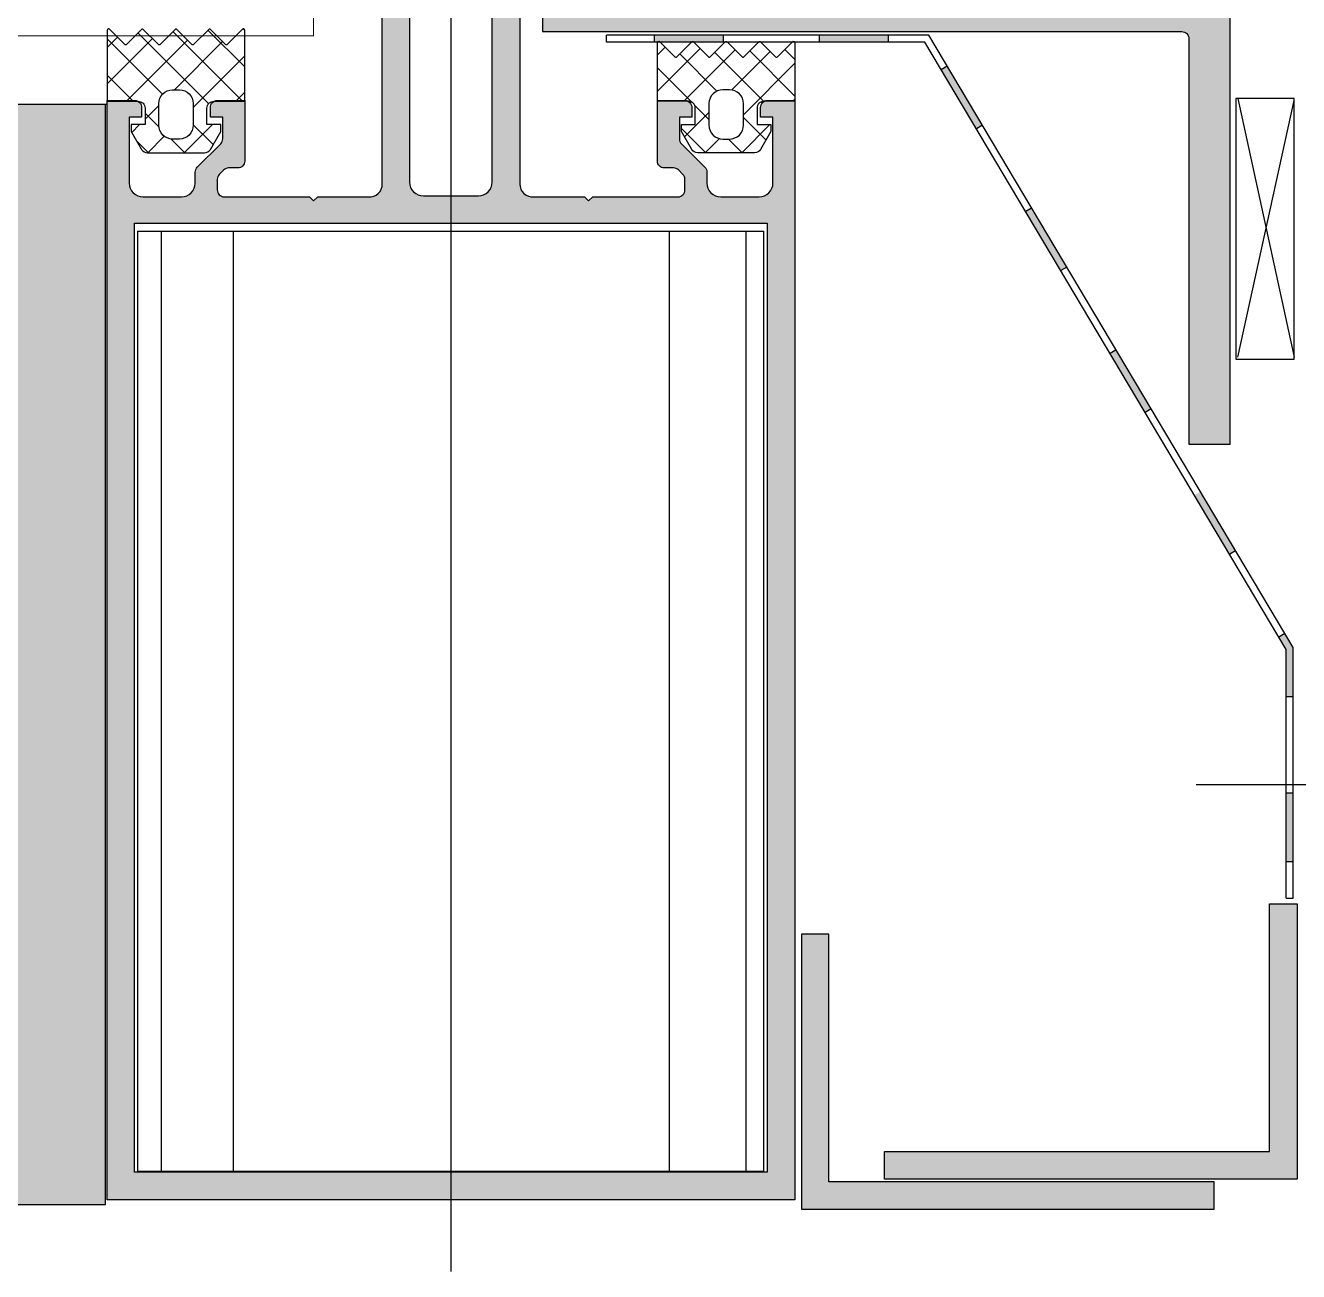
# Model space of a CAD drawing. Header units: millimetres. Extents: x 809 to 8159, y 33 to 4533.
# Drawn here: x 3907.51 to 3916.77, y 3466.57 to 3475.63 of the extents above; entities that cross this region are included whole.
import ezdxf

# ---------------------------------------------------------------- set-up
doc = ezdxf.new("R2010")
doc.units = ezdxf.units.MM
doc.linetypes.add('DASHDOT', pattern=[25.4, 12.7, -6.35, 0, -6.35])
for name, color, linetype in [('5', 11, 'Continuous'), ('EKSEN', 11, 'Continuous'), ('FITILLER', 240, 'Continuous'), ('GORUNUS-TARAMA', 11, 'Continuous')]:
    doc.layers.add(name, color=color, linetype=linetype)
doc.layers.add('cam', color=5, linetype='Continuous', lineweight=0)

# ---------------------------------------------------------------- blocks, each defined once
blk = doc.blocks.new('ajsdfxcvzx')
h = blk.add_hatch(color=256)
edge = h.paths.add_edge_path()
edge.add_line((35864.3129, -5116.2417), (35864.3129, -5116.3117))
edge.add_line((35864.3129, -5116.3117), (35864.2229, -5116.3117))
edge.add_line((35864.2229, -5116.3117), (35864.2229, -5116.7917))
edge.add_arc((35864.3229, -5116.7917), 0.1, -180, -90)
edge.add_line((35864.3229, -5116.8917), (35864.6029, -5116.8917))
edge.add_arc((35864.6029, -5116.7917), 0.1, -90, 0)
edge.add_line((35864.7029, -5116.7917), (35864.7029, -5116.7124))
edge.add_arc((35864.7529, -5116.7124), 0.05, 135, 180, ccw=False)
edge.add_line((35864.7175, -5116.6771), (35864.8882, -5116.5064))
edge.add_arc((35864.8529, -5116.471), 0.05, -45, 0)
edge.add_line((35864.9029, -5116.471), (35864.9029, -5116.3117))
edge.add_line((35864.9029, -5116.3117), (35864.8129, -5116.3117))
edge.add_line((35864.8129, -5116.3117), (35864.8129, -5116.2417))
edge.add_arc((35864.8629, -5116.2417), 0.05, -270, -180, ccw=False)
edge.add_line((35864.8629, -5116.1917), (35865.0629, -5116.1917))
edge.add_line((35865.0629, -5116.1917), (35865.0629, -5116.6317))
edge.add_arc((35865.0129, -5116.6317), 0.05, -90, 0, ccw=False)
edge.add_line((35865.0129, -5116.6817), (35864.9457, -5116.6817))
edge.add_arc((35864.9457, -5116.7317), 0.05, 90, 135)
edge.add_line((35864.9104, -5116.6964), (35864.8775, -5116.7292))
edge.add_arc((35864.9129, -5116.7646), 0.05, 135, 180)
edge.add_line((35864.8629, -5116.7646), (35864.8629, -5116.8417))
edge.add_arc((35864.9129, -5116.8417), 0.05, -180, -90)
edge.add_line((35864.9129, -5116.8917), (35865.1629, -5116.8917))
edge.add_line((35865.1629, -5116.8917), (35865.5329, -5116.8917))
edge.add_line((35865.5329, -5116.8917), (35865.5629, -5116.9217))
edge.add_line((35865.5629, -5116.9217), (35865.5929, -5116.8917))
edge.add_line((35865.5929, -5116.8917), (35865.9629, -5116.8917))
edge.add_arc((35865.971, -5116.8002), 0.0919, -95.07053, 0.95505)
edge.add_line((35866.0629, -5116.7987), (35866.0629, -5114.5217))
edge.add_arc((35866.0629, -5114.5017), 0.02, -90, 90)
edge.add_line((35866.0629, -5114.4817), (35866.0629, -5114.4617))
edge.add_arc((35866.0629, -5114.4417), 0.02, -90, 90)
edge.add_line((35866.0629, -5114.4217), (35866.0629, -5113.4917))
edge.add_line((35866.0629, -5113.4917), (35866.2029, -5113.4917))
edge.add_arc((35866.2029, -5113.5517), 0.06, 0, 90, ccw=False)
edge.add_line((35866.2629, -5113.5517), (35866.3329, -5113.5517))
edge.add_arc((35866.3329, -5113.5817), 0.03, 0, 90, ccw=False)
edge.add_line((35866.3629, -5113.5817), (35866.3629, -5113.6217))
edge.add_arc((35866.3329, -5113.6217), 0.03, -90, 0, ccw=False)
edge.add_line((35866.3329, -5113.6517), (35866.2629, -5113.6517))
edge.add_line((35866.2629, -5113.6517), (35866.2629, -5114.2917))
edge.add_line((35866.2629, -5114.2917), (35866.5129, -5114.2917))
edge.add_line((35866.5129, -5114.2917), (35866.5629, -5114.3417))
edge.add_line((35866.5629, -5114.3417), (35866.6129, -5114.2917))
edge.add_line((35866.6129, -5114.2917), (35866.8629, -5114.2917))
edge.add_line((35866.8629, -5114.2917), (35866.8629, -5113.6517))
edge.add_line((35866.8629, -5113.6517), (35866.7929, -5113.6517))
edge.add_arc((35866.7929, -5113.6217), 0.03, -180, -90, ccw=False)
edge.add_line((35866.7629, -5113.6217), (35866.7629, -5113.5817))
edge.add_arc((35866.7929, -5113.5817), 0.03, -270, -180, ccw=False)
edge.add_line((35866.7929, -5113.5517), (35866.8629, -5113.5517))
edge.add_arc((35866.9229, -5113.5517), 0.06, 90, 180, ccw=False)
edge.add_line((35866.9229, -5113.4917), (35867.0629, -5113.4917))
edge.add_line((35867.0629, -5113.4917), (35867.0629, -5114.4217))
edge.add_arc((35867.0629, -5114.4417), 0.02, 90, 270)
edge.add_line((35867.0629, -5114.4617), (35867.0629, -5114.4817))
edge.add_arc((35867.0629, -5114.5017), 0.02, 90, 270)
edge.add_line((35867.0629, -5114.5217), (35867.0629, -5116.7987))
edge.add_arc((35867.1548, -5116.8002), 0.0919, 179.04495, 275.07053)
edge.add_line((35867.1629, -5116.8917), (35867.5329, -5116.8917))
edge.add_line((35867.5329, -5116.8917), (35867.5629, -5116.9217))
edge.add_line((35867.5629, -5116.9217), (35867.5929, -5116.8917))
edge.add_line((35867.5929, -5116.8917), (35867.9629, -5116.8917))
edge.add_line((35867.9629, -5116.8917), (35868.2129, -5116.8917))
edge.add_arc((35868.2129, -5116.8417), 0.05, -90, 0)
edge.add_line((35868.2629, -5116.8417), (35868.2629, -5116.7646))
edge.add_arc((35868.2129, -5116.7646), 0.05, 0, 45)
edge.add_line((35868.2482, -5116.7292), (35868.2154, -5116.6964))
edge.add_arc((35868.18, -5116.7317), 0.05, 45, 90)
edge.add_line((35868.18, -5116.6817), (35868.1129, -5116.6817))
edge.add_arc((35868.1129, -5116.6317), 0.05, -180, -90, ccw=False)
edge.add_line((35868.0629, -5116.6317), (35868.0629, -5116.1917))
edge.add_line((35868.0629, -5116.1917), (35868.2629, -5116.1917))
edge.add_arc((35868.2629, -5116.2417), 0.05, 0, 90, ccw=False)
edge.add_line((35868.3129, -5116.2417), (35868.3129, -5116.3117))
edge.add_line((35868.3129, -5116.3117), (35868.2229, -5116.3117))
edge.add_line((35868.2229, -5116.3117), (35868.2229, -5116.471))
edge.add_arc((35868.2729, -5116.471), 0.05, 180, 225)
edge.add_line((35868.2375, -5116.5064), (35868.4082, -5116.6771))
edge.add_arc((35868.3729, -5116.7124), 0.05, 0, 45, ccw=False)
edge.add_line((35868.4229, -5116.7124), (35868.4229, -5116.7917))
edge.add_arc((35868.5229, -5116.7917), 0.1, -180, -90)
edge.add_line((35868.5229, -5116.8917), (35868.8029, -5116.8917))
edge.add_arc((35868.8029, -5116.7917), 0.1, -90, 0)
edge.add_line((35868.9029, -5116.7917), (35868.9029, -5116.3117))
edge.add_line((35868.9029, -5116.3117), (35868.8129, -5116.3117))
edge.add_line((35868.8129, -5116.3117), (35868.8129, -5116.2417))
edge.add_arc((35868.8629, -5116.2417), 0.05, -270, -180, ccw=False)
edge.add_line((35868.8629, -5116.1917), (35869.0629, -5116.1917))
edge.add_line((35869.0629, -5116.1917), (35869.0629, -5124.1846))
edge.add_line((35869.0629, -5124.1846), (35864.0629, -5124.1846))
edge.add_line((35864.0629, -5124.1846), (35864.0629, -5116.1917))
edge.add_line((35864.0629, -5116.1917), (35864.2629, -5116.1917))
edge.add_arc((35864.2629, -5116.2417), 0.05, 0, 90, ccw=False)
h.paths.add_polyline_path([(35868.8612, -5117.0846), (35868.8612, -5123.9846), (35864.2612, -5123.9846), (35864.2612, -5117.0846), (35866.5612, -5117.0846)], flags=16)
edge = h.paths.add_edge_path(flags=16)
edge.add_arc((35866.3612, -5114.6846), 0.1, 90, 180)
edge.add_line((35866.2612, -5114.6846), (35866.2612, -5116.7846))
edge.add_arc((35866.3612, -5116.7846), 0.1, -180, -90)
edge.add_line((35866.3612, -5116.8846), (35866.7612, -5116.8846))
edge.add_arc((35866.7612, -5116.7846), 0.1, -90, 0)
edge.add_line((35866.8612, -5116.7846), (35866.8612, -5114.6846))
edge.add_arc((35866.7612, -5114.6846), 0.1, 0, 90)
edge.add_line((35866.7612, -5114.5846), (35866.3612, -5114.5846))
h = blk.add_hatch(color=256)
edge = h.paths.add_edge_path()
edge.add_arc((35871.6255, -5115.0509), 0.03, 30, 120)
edge.add_line((35871.6105, -5115.025), (35871.4264, -5115.1313))
edge.add_line((35871.4264, -5115.1313), (35871.2422, -5115.025))
edge.add_arc((35871.2272, -5115.0509), 0.03, 60, 150)
edge.add_line((35871.2012, -5115.0359), (35871.1804, -5115.072))
edge.add_arc((35871.2064, -5115.087), 0.03, 150, 210)
edge.add_line((35871.1804, -5115.102), (35871.2923, -5115.2959))
edge.add_arc((35871.2664, -5115.3109), 0.03, -90, 30, ccw=False)
edge.add_line((35871.2664, -5115.3409), (35871.1364, -5115.3409))
edge.add_line((35871.1364, -5115.3409), (35871.1364, -5115.4909))
edge.add_line((35871.1364, -5115.4909), (35870.9364, -5115.4909))
edge.add_line((35870.9364, -5115.4909), (35870.9364, -5115.3409))
edge.add_line((35870.9364, -5115.3409), (35870.7764, -5115.3409))
edge.add_arc((35870.7764, -5115.3159), 0.025, 89.99997, 269.99997, ccw=False)
edge.add_line((35870.7764, -5115.2909), (35870.7764, -5115.1909))
edge.add_line((35870.7764, -5115.1909), (35870.8764, -5115.0909))
edge.add_line((35870.8764, -5115.0909), (35870.8764, -5115.0502))
edge.add_line((35870.8764, -5115.0502), (35870.8471, -5115.0209))
edge.add_line((35870.8471, -5115.0209), (35870.7764, -5115.0209))
edge.add_line((35870.7764, -5115.0209), (35870.6964, -5114.9409))
edge.add_line((35870.6964, -5114.9409), (35870.5864, -5114.9409))
edge.add_line((35870.5864, -5114.9409), (35870.5864, -5115.0709))
edge.add_line((35870.5864, -5115.0709), (35870.6564, -5115.1409))
edge.add_line((35870.6564, -5115.1409), (35870.6264, -5115.1909))
edge.add_line((35870.6264, -5115.1909), (35870.6264, -5115.4909))
edge.add_line((35870.6264, -5115.4909), (35867.2264, -5115.4909))
edge.add_line((35867.2264, -5115.4909), (35867.2264, -5115.6909))
edge.add_line((35867.2264, -5115.6909), (35871.8764, -5115.6909))
edge.add_arc((35871.8764, -5115.7409), 0.05, 0, 90, ccw=False)
edge.add_line((35871.9264, -5115.7409), (35871.9264, -5118.6909))
edge.add_line((35871.9264, -5118.6909), (35872.2264, -5118.6909))
edge.add_line((35872.2264, -5118.6909), (35872.2264, -5115.4409))
edge.add_arc((35872.2264, -5115.3909), 0.05, 90, 270, ccw=False)
edge.add_line((35872.2264, -5115.3409), (35872.2264, -5115.1909))
edge.add_line((35872.2264, -5115.1909), (35872.1964, -5115.1409))
edge.add_line((35872.1964, -5115.1409), (35872.2664, -5115.0709))
edge.add_line((35872.2664, -5115.0709), (35872.2664, -5114.9409))
edge.add_line((35872.2664, -5114.9409), (35872.1564, -5114.9409))
edge.add_line((35872.1564, -5114.9409), (35872.0764, -5115.0209))
edge.add_line((35872.0764, -5115.0209), (35872.0057, -5115.0209))
edge.add_line((35872.0057, -5115.0209), (35871.9764, -5115.0502))
edge.add_line((35871.9764, -5115.0502), (35871.9764, -5115.0909))
edge.add_line((35871.9764, -5115.0909), (35872.0764, -5115.1909))
edge.add_line((35872.0764, -5115.1909), (35872.0764, -5115.2909))
edge.add_arc((35872.0764, -5115.3159), 0.025, -90, 90, ccw=False)
edge.add_line((35872.0764, -5115.3409), (35871.9164, -5115.3409))
edge.add_line((35871.9164, -5115.3409), (35871.9164, -5115.4909))
edge.add_line((35871.9164, -5115.4909), (35871.7164, -5115.4909))
edge.add_line((35871.7164, -5115.4909), (35871.7164, -5115.3409))
edge.add_line((35871.7164, -5115.3409), (35871.5864, -5115.3409))
edge.add_arc((35871.5864, -5115.3109), 0.03, 150, 270, ccw=False)
edge.add_line((35871.5604, -5115.2959), (35871.6723, -5115.102))
edge.add_arc((35871.6464, -5115.087), 0.03, 330, 390)
edge.add_line((35871.6723, -5115.072), (35871.6515, -5115.0359))
h = blk.add_hatch(color=256)
h.paths.add_polyline_path([(35868.0423, -5115.7674), (35868.0635, -5115.7674, -0.543593), (35868.08, -5115.7639), (35868.0835, -5115.7674), (35868.3107, -5115.7674), (35868.3127, -5115.7654, -0.414214), (35868.3253, -5115.7654), (35868.3273, -5115.7674), (35868.5423, -5115.7674), (35868.5423, -5115.7174), (35868.0423, -5115.7174)])
h.paths.add_polyline_path([(35869.2423, -5115.7674), (35869.7423, -5115.7674), (35869.7423, -5115.7174), (35869.2423, -5115.7174)])
h = blk.add_hatch(color=256)
h.paths.add_polyline_path([(35870.3826, -5116.3972), (35870.4256, -5116.3716), (35870.1699, -5115.942), (35870.1269, -5115.9675)])
h.paths.add_polyline_path([(35870.9962, -5117.4284), (35871.0392, -5117.4029), (35870.8815, -5117.1379), (35870.8367, -5117.1603)])
h.paths.add_polyline_path([(35870.8367, -5117.1603), (35870.8815, -5117.1379), (35870.7835, -5116.9732), (35870.7406, -5116.9988)])
h.paths.add_polyline_path([(35871.5271, -5118.3205), (35871.6099, -5118.3619), (35871.3972, -5118.0044), (35871.3542, -5118.03)])
h.paths.add_polyline_path([(35871.6099, -5118.4597), (35871.6529, -5118.4341), (35871.6099, -5118.3619), (35871.5271, -5118.3205)])
for points in [[(35872.2235, -5119.4909), (35872.2665, -5119.4653), (35872.0108, -5119.0357), (35871.9679, -5119.0612)], [(35872.6352, -5121.7257), (35872.6852, -5121.7257), (35872.6852, -5121.2257), (35872.6688, -5121.2257, -0.043435), (35872.6352, -5121.3755)], [(35872.713, -5124.0334), (35869.713, -5124.0334), (35869.713, -5123.8334), (35872.513, -5123.8334), (35872.513, -5122.0334), (35872.713, -5122.0334)], [(35869.1097, -5124.2533), (35872.1097, -5124.2533), (35872.1097, -5124.0533), (35869.3097, -5124.0533), (35869.3097, -5122.2533), (35869.1097, -5122.2533)]]:
    blk.add_hatch(color=256).paths.add_polyline_path(points)
h = blk.add_hatch(color=256)
h.paths.add_polyline_path([(35872.6352, -5121.3755, 0.043435), (35872.6688, -5121.2257), (35872.6352, -5121.2257)])
h.paths.add_polyline_path([(35872.6352, -5120.5257), (35872.6852, -5120.5257), (35872.6852, -5120.169), (35872.6237, -5120.0655), (35872.5807, -5120.0911), (35872.6352, -5120.1827)])
at = {"layer": 'FITILLER'}
h = blk.add_hatch(dxfattribs=at)
h.set_pattern_fill('NET', color=256, scale=1.5, angle=135, style=0)
h.set_pattern_definition([(135, (35830.69522, -5586.64818), (-0.13258252, -0.13258252), []), (225, (35830.69522, -5586.64818), (0.13258252, -0.13258252), [])])
edge = h.paths.add_edge_path(flags=16)
edge.add_arc((35864.5879, -5116.2135), 0.1, 0, 90, ccw=False)
edge.add_line((35864.6879, -5116.2135), (35864.6879, -5116.3717))
edge.add_arc((35864.5879, -5116.3717), 0.1, -90, 0, ccw=False)
edge.add_line((35864.5879, -5116.4717), (35864.5379, -5116.4717))
edge.add_arc((35864.5379, -5116.3717), 0.1, 180, 270, ccw=False)
edge.add_line((35864.4379, -5116.3717), (35864.4379, -5116.2135))
edge.add_arc((35864.5379, -5116.2135), 0.1, 90, 180, ccw=False)
edge.add_line((35864.5379, -5116.1135), (35864.5879, -5116.1135))
edge = h.paths.add_edge_path()
edge.add_line((35865.0629, -5116.1967), (35865.0629, -5115.6799))
edge.add_arc((35865.0529, -5115.6799), 0.01, 360, 495)
edge.add_line((35865.0458, -5115.6729), (35864.935, -5115.7837))
edge.add_arc((35864.9287, -5115.7773), 0.00893, 225, 315, ccw=False)
edge.add_line((35864.9224, -5115.7837), (35864.8131, -5115.6743))
edge.add_arc((35864.8068, -5115.6807), 0.00893, 45, 135)
edge.add_line((35864.8004, -5115.6743), (35864.6911, -5115.7837))
edge.add_arc((35864.6848, -5115.7773), 0.00893, 225, 315, ccw=False)
edge.add_line((35864.6785, -5115.7837), (35864.5692, -5115.6743))
edge.add_arc((35864.5629, -5115.6807), 0.00893, 45, 135)
edge.add_line((35864.5566, -5115.6743), (35864.4473, -5115.7837))
edge.add_arc((35864.4409, -5115.7773), 0.00893, 225, 315, ccw=False)
edge.add_line((35864.4346, -5115.7837), (35864.3253, -5115.6743))
edge.add_arc((35864.319, -5115.6807), 0.00893, 45, 135)
edge.add_line((35864.3127, -5115.6743), (35864.2034, -5115.7837))
edge.add_arc((35864.1971, -5115.7773), 0.00893, 225, 315, ccw=False)
edge.add_line((35864.1907, -5115.7837), (35864.08, -5115.6729))
edge.add_arc((35864.0729, -5115.6799), 0.01, 45, 180)
edge.add_line((35864.0629, -5115.6799), (35864.0629, -5116.1967))
edge.add_line((35864.0629, -5116.1967), (35864.2879, -5116.1967))
edge.add_arc((35864.2879, -5116.2467), 0.05, 0, 90, ccw=False)
edge.add_line((35864.3379, -5116.2467), (35864.3379, -5116.3667))
edge.add_line((35864.3379, -5116.3667), (35864.2379, -5116.3667))
edge.add_line((35864.2379, -5116.3667), (35864.2379, -5116.4167))
edge.add_line((35864.2379, -5116.4167), (35864.3129, -5116.5467))
edge.add_arc((35864.3562, -5116.5217), 0.05, 210, 270)
edge.add_line((35864.3562, -5116.5717), (35864.7695, -5116.5717))
edge.add_arc((35864.7695, -5116.5217), 0.05, 270, 330)
edge.add_line((35864.8128, -5116.5467), (35864.8879, -5116.4167))
edge.add_line((35864.8879, -5116.4167), (35864.8879, -5116.3667))
edge.add_line((35864.8879, -5116.3667), (35864.7879, -5116.3667))
edge.add_line((35864.7879, -5116.3667), (35864.7879, -5116.2467))
edge.add_arc((35864.8379, -5116.2467), 0.05, 90, 180, ccw=False)
edge.add_line((35864.8379, -5116.1967), (35865.0629, -5116.1967))
h = blk.add_hatch(dxfattribs=at)
h.set_pattern_fill('NET', color=256, scale=1.5, angle=135, style=0)
h.set_pattern_definition([(45, (35851.1884, -5586.64818), (0.13258252, -0.13258252), []), (315, (35851.1884, -5586.64818), (-0.13258252, -0.13258252), [])])
edge = h.paths.add_edge_path(flags=16)
edge.add_arc((35868.5379, -5116.2135), 0.1, 90, 180)
edge.add_line((35868.4379, -5116.2135), (35868.4379, -5116.3717))
edge.add_arc((35868.5379, -5116.3717), 0.1, 180, 270)
edge.add_line((35868.5379, -5116.4717), (35868.5879, -5116.4717))
edge.add_arc((35868.5879, -5116.3717), 0.1, 270, 360)
edge.add_line((35868.6879, -5116.3717), (35868.6879, -5116.2135))
edge.add_arc((35868.5879, -5116.2135), 0.1, 360, 450)
edge.add_line((35868.5879, -5116.1135), (35868.5379, -5116.1135))
edge = h.paths.add_edge_path()
edge.add_line((35868.0629, -5116.1967), (35868.0629, -5115.7709))
edge.add_arc((35868.0729, -5115.7709), 0.01, 45, 180, ccw=False)
edge.add_line((35868.08, -5115.7639), (35868.1907, -5115.8747))
edge.add_arc((35868.1971, -5115.8683), 0.00893, 225, 315)
edge.add_line((35868.2034, -5115.8747), (35868.3127, -5115.7654))
edge.add_arc((35868.319, -5115.7717), 0.00893, 45, 135, ccw=False)
edge.add_line((35868.3253, -5115.7654), (35868.4346, -5115.8747))
edge.add_arc((35868.4409, -5115.8683), 0.00893, 225, 315)
edge.add_line((35868.4473, -5115.8747), (35868.5566, -5115.7654))
edge.add_arc((35868.5629, -5115.7717), 0.00893, 45, 135, ccw=False)
edge.add_line((35868.5692, -5115.7654), (35868.6785, -5115.8747))
edge.add_arc((35868.6848, -5115.8683), 0.00893, 225, 315)
edge.add_line((35868.6911, -5115.8747), (35868.8004, -5115.7654))
edge.add_arc((35868.8068, -5115.7717), 0.00893, 45, 135, ccw=False)
edge.add_line((35868.8131, -5115.7654), (35868.9224, -5115.8747))
edge.add_arc((35868.9287, -5115.8683), 0.00893, 225, 315)
edge.add_line((35868.935, -5115.8747), (35869.0458, -5115.7639))
edge.add_arc((35869.0529, -5115.7709), 0.01, 0, 135, ccw=False)
edge.add_line((35869.0629, -5115.7709), (35869.0629, -5116.1967))
edge.add_line((35869.0629, -5116.1967), (35868.8379, -5116.1967))
edge.add_arc((35868.8379, -5116.2467), 0.05, 90, 180)
edge.add_line((35868.7879, -5116.2467), (35868.7879, -5116.3667))
edge.add_line((35868.7879, -5116.3667), (35868.8879, -5116.3667))
edge.add_line((35868.8879, -5116.3667), (35868.8879, -5116.4167))
edge.add_line((35868.8879, -5116.4167), (35868.8128, -5116.5467))
edge.add_arc((35868.7695, -5116.5217), 0.05, 270, 330, ccw=False)
edge.add_line((35868.7695, -5116.5717), (35868.3562, -5116.5717))
edge.add_arc((35868.3562, -5116.5217), 0.05, 210, 270, ccw=False)
edge.add_line((35868.3129, -5116.5467), (35868.2379, -5116.4167))
edge.add_line((35868.2379, -5116.4167), (35868.2379, -5116.3667))
edge.add_line((35868.2379, -5116.3667), (35868.3379, -5116.3667))
edge.add_line((35868.3379, -5116.3667), (35868.3379, -5116.2467))
edge.add_arc((35868.2879, -5116.2467), 0.05, 360, 450)
edge.add_line((35868.2879, -5116.1967), (35868.0629, -5116.1967))
h = blk.add_hatch(dxfattribs=at)
h.set_pattern_fill('DOTS', color=256, scale=1.2, angle=45, style=0)
h.set_pattern_definition([(45, (35701.88004, -5667.20346), (-0.026516504, 0.079549513), [0, -0.075])])
h.paths.add_polyline_path([(35864.0494, -5116.2217), (35863.3677, -5116.2217), (35863.3677, -5124.2186), (35864.0494, -5124.2186)])
for p, q in [((35867.6936, -5115.7674), (35867.6936, -5115.7174)), ((35870.0362, -5115.7174), (35867.6936, -5115.7174)), ((35870.0078, -5115.7674), (35867.6936, -5115.7674)), ((35868.0423, -5115.7674), (35868.0423, -5115.7174)), ((35868.5423, -5115.7674), (35868.5423, -5115.7174)), ((35869.2423, -5115.7674), (35869.2423, -5115.7174)), ((35869.7423, -5115.7674), (35869.7423, -5115.7174)), ((35872.6352, -5120.1827), (35870.0078, -5115.7674)), ((35872.6852, -5120.169), (35870.0362, -5115.7174)), ((35870.1699, -5115.942), (35870.1269, -5115.9675)), ((35872.2826, -5116.1774), (35872.6919, -5118.0586)), ((35872.2826, -5118.0586), (35872.6919, -5116.191)), ((35870.4256, -5116.3716), (35870.3826, -5116.3972)), ((35870.7835, -5116.9732), (35870.7406, -5116.9988)), ((35871.0392, -5117.4029), (35870.9962, -5117.4284)), ((35871.3972, -5118.0044), (35871.3542, -5118.03)), ((35871.6529, -5118.4341), (35871.6099, -5118.4597)), ((35872.2665, -5119.4653), (35872.2235, -5119.4909)), ((35872.5807, -5120.0911), (35872.6237, -5120.0655)), ((35872.6352, -5121.9913), (35872.6352, -5120.1827)), ((35872.6852, -5121.9913), (35872.6852, -5120.169)), ((35872.6352, -5120.5257), (35872.6852, -5120.5257)), ((35871.9794, -5121.1652), (35873.2486, -5121.1652)), ((35872.6352, -5121.2257), (35872.6852, -5121.2257)), ((35872.6352, -5121.7257), (35872.6852, -5121.7257)), ((35872.6352, -5121.9913), (35872.6852, -5121.9913))]:
    blk.add_line(p, q)
at = {"elevation": 0}
for points in [[(35867.0629, -5114.5217), (35867.0629, -5116.7987, 0.445362), (35867.1629, -5116.8917), (35867.5329, -5116.8917), (35867.5629, -5116.9217), (35867.5929, -5116.8917), (35867.9629, -5116.8917), (35868.2129, -5116.8917, 0.414214), (35868.2629, -5116.8417), (35868.2629, -5116.7646, 0.198912), (35868.2482, -5116.7292), (35868.2154, -5116.6964, 0.198912), (35868.18, -5116.6817), (35868.1129, -5116.6817, -0.414214), (35868.0629, -5116.6317), (35868.0629, -5116.1917), (35868.2629, -5116.1917, -0.414214), (35868.3129, -5116.2417), (35868.3129, -5116.3117), (35868.2229, -5116.3117), (35868.2229, -5116.471, 0.198912), (35868.2375, -5116.5064), (35868.4082, -5116.6771, -0.198912), (35868.4229, -5116.7124), (35868.4229, -5116.7917, 0.414214), (35868.5229, -5116.8917), (35868.8029, -5116.8917, 0.414214), (35868.9029, -5116.7917), (35868.9029, -5116.3117), (35868.8129, -5116.3117), (35868.8129, -5116.2417, -0.414214), (35868.8629, -5116.1917), (35869.0629, -5116.1917), (35869.0629, -5124.1846), (35864.0629, -5124.1846), (35864.0629, -5116.1917), (35864.2629, -5116.1917, -0.414214), (35864.3129, -5116.2417), (35864.3129, -5116.3117), (35864.2229, -5116.3117), (35864.2229, -5116.7917, 0.414214), (35864.3229, -5116.8917), (35864.6029, -5116.8917, 0.414214), (35864.7029, -5116.7917), (35864.7029, -5116.7124, -0.198912), (35864.7175, -5116.6771), (35864.8882, -5116.5064, 0.198912), (35864.9029, -5116.471), (35864.9029, -5116.3117), (35864.8129, -5116.3117), (35864.8129, -5116.2417, -0.414214), (35864.8629, -5116.1917), (35865.0629, -5116.1917), (35865.0629, -5116.6317, -0.414214), (35865.0129, -5116.6817), (35864.9457, -5116.6817, 0.198912), (35864.9104, -5116.6964), (35864.8775, -5116.7292, 0.198912), (35864.8629, -5116.7646), (35864.8629, -5116.8417, 0.414214), (35864.9129, -5116.8917), (35865.1629, -5116.8917), (35865.5329, -5116.8917), (35865.5629, -5116.9217), (35865.5929, -5116.8917), (35865.9629, -5116.8917, 0.445362), (35866.0629, -5116.7987), (35866.0629, -5114.5217, 1)], [(35867.2264, -5115.4909), (35867.2264, -5115.6909), (35871.8764, -5115.6909, -0.414214), (35871.9264, -5115.7409), (35871.9264, -5118.6909), (35872.2264, -5118.6909), (35872.2264, -5115.4409, -1)]]:
    blk.add_lwpolyline(points, format="xyb", dxfattribs=at)
blk.add_lwpolyline([(35866.3612, -5114.5846, 0.414214), (35866.2612, -5114.6846), (35866.2612, -5116.7846, 0.414214), (35866.3612, -5116.8846), (35866.7612, -5116.8846, 0.414214), (35866.8612, -5116.7846), (35866.8612, -5114.6846, 0.414214), (35866.7612, -5114.5846)], format="xyb", close=True, dxfattribs=at)
for points in [[(35872.269, -5118.0722), (35872.6919, -5118.0722), (35872.6919, -5116.1774), (35872.269, -5116.1774)], [(35868.8612, -5117.0846), (35868.8612, -5123.9846), (35864.2612, -5123.9846), (35864.2612, -5117.0846), (35866.5612, -5117.0846)], [(35872.713, -5124.0334), (35869.713, -5124.0334), (35869.713, -5123.8334), (35872.513, -5123.8334), (35872.513, -5122.0334), (35872.713, -5122.0334)], [(35869.1097, -5124.2533), (35872.1097, -5124.2533), (35872.1097, -5124.0533), (35869.3097, -5124.0533), (35869.3097, -5122.2533), (35869.1097, -5122.2533)]]:
    blk.add_lwpolyline(points, close=True, dxfattribs=at)
at = {"layer": '5'}
blk.add_line((35864.0629, -5116.2217), (35860.9307, -5116.2217), dxfattribs=at)
at = {"layer": 'cam'}
for p, q in [((35865.5629, -5115.7217), (35865.5629, -5115.1217)), ((35860.9307, -5115.7217), (35865.5629, -5115.7217))]:
    blk.add_line(p, q, dxfattribs=at)
at = {"layer": 'EKSEN', "linetype": 'DASHDOT', "ltscale": 5}
blk.add_line((35866.5629, -5124.7061), (35866.5629, -5110.8963), dxfattribs=at)
at = {"layer": 'FITILLER', "elevation": 0}
for points in [[(35865.0629, -5116.1967), (35865.0629, -5115.6799, 0.668179), (35865.0458, -5115.6729), (35864.935, -5115.7837, -0.414214), (35864.9224, -5115.7837), (35864.8131, -5115.6743, 0.414214), (35864.8004, -5115.6743), (35864.6911, -5115.7837, -0.414214), (35864.6785, -5115.7837), (35864.5692, -5115.6743, 0.414214), (35864.5566, -5115.6743), (35864.4473, -5115.7837, -0.414214), (35864.4346, -5115.7837), (35864.3253, -5115.6743, 0.414214), (35864.3127, -5115.6743), (35864.2034, -5115.7837, -0.414214), (35864.1907, -5115.7837), (35864.08, -5115.6729, 0.668179), (35864.0629, -5115.6799), (35864.0629, -5116.1967), (35864.2879, -5116.1967, -0.414214), (35864.3379, -5116.2467), (35864.3379, -5116.3667), (35864.2379, -5116.3667), (35864.2379, -5116.4167), (35864.3129, -5116.5467, 0.267949), (35864.3562, -5116.5717), (35864.7695, -5116.5717, 0.267949), (35864.8128, -5116.5467), (35864.8879, -5116.4167), (35864.8879, -5116.3667), (35864.7879, -5116.3667), (35864.7879, -5116.2467, -0.414214), (35864.8379, -5116.1967)], [(35868.0629, -5116.1967), (35868.0629, -5115.7709, -0.668179), (35868.08, -5115.7639), (35868.1907, -5115.8747, 0.414214), (35868.2034, -5115.8747), (35868.3127, -5115.7654, -0.414214), (35868.3253, -5115.7654), (35868.4346, -5115.8747, 0.414214), (35868.4473, -5115.8747), (35868.5566, -5115.7654, -0.414214), (35868.5692, -5115.7654), (35868.6785, -5115.8747, 0.414214), (35868.6911, -5115.8747), (35868.8004, -5115.7654, -0.414214), (35868.8131, -5115.7654), (35868.9224, -5115.8747, 0.414214), (35868.935, -5115.8747), (35869.0458, -5115.7639, -0.668179), (35869.0629, -5115.7709), (35869.0629, -5116.1967), (35868.8379, -5116.1967, 0.414214), (35868.7879, -5116.2467), (35868.7879, -5116.3667), (35868.8879, -5116.3667), (35868.8879, -5116.4167), (35868.8128, -5116.5467, -0.267949), (35868.7695, -5116.5717), (35868.3562, -5116.5717, -0.267949), (35868.3129, -5116.5467), (35868.2379, -5116.4167), (35868.2379, -5116.3667), (35868.3379, -5116.3667), (35868.3379, -5116.2467, 0.414214), (35868.2879, -5116.1967)], [(35864.5879, -5116.1135, -0.414214), (35864.6879, -5116.2135), (35864.6879, -5116.3717, -0.414214), (35864.5879, -5116.4717), (35864.5379, -5116.4717, -0.414214), (35864.4379, -5116.3717), (35864.4379, -5116.2135, -0.414214), (35864.5379, -5116.1135)], [(35868.5379, -5116.1135, 0.414214), (35868.4379, -5116.2135), (35868.4379, -5116.3717, 0.414214), (35868.5379, -5116.4717), (35868.5879, -5116.4717, 0.414214), (35868.6879, -5116.3717), (35868.6879, -5116.2135, 0.414214), (35868.5879, -5116.1135)]]:
    blk.add_lwpolyline(points, format="xyb", close=True, dxfattribs=at)
blk.add_lwpolyline([(35864.0494, -5116.2217), (35863.3677, -5116.2217), (35863.3677, -5124.2186), (35864.0494, -5124.2186)], close=True, dxfattribs=at)
at = {"layer": 'GORUNUS-TARAMA'}
for p, q in [((35864.2821, -5117.1424), (35864.2821, -5123.9767)), ((35864.2821, -5117.1424), (35868.833, -5117.1424)), ((35864.4553, -5117.1424), (35864.4553, -5123.9767)), ((35864.9786, -5117.1424), (35864.9786, -5123.9767)), ((35868.1472, -5117.1424), (35868.1472, -5123.9767)), ((35868.7047, -5117.1424), (35868.7047, -5123.9767)), ((35868.833, -5117.1424), (35868.833, -5123.9767)), ((35864.2821, -5123.9767), (35868.833, -5123.9767))]:
    blk.add_line(p, q, dxfattribs=at)

msp = doc.modelspace()

# ---------------------------------------------------------------- block references
at = {"layer": 'GORUNUS-TARAMA'}
msp.add_blockref('ajsdfxcvzx', (-31955.9557, 8591.2741), dxfattribs=at)

doc.saveas('drawing.dxf')
